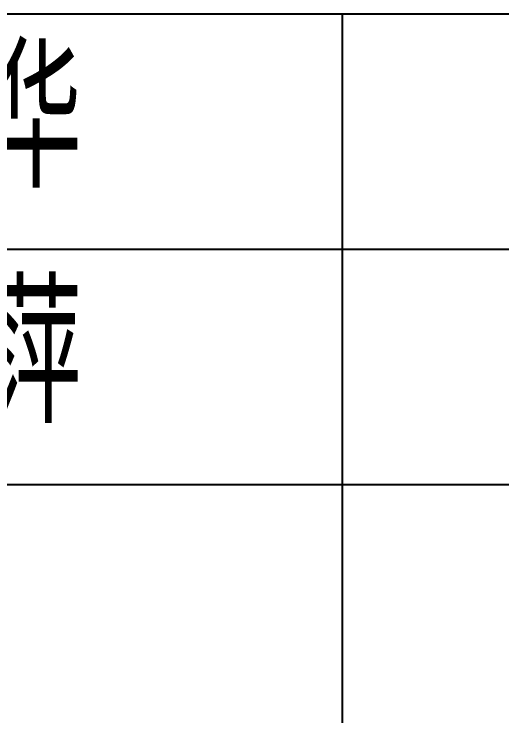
# Model space of a CAD drawing. Extents: x -2331248 to -1198620, y -977263 to -545844.
# Drawn here: x -1374548 to -1372996, y -763844 to -761608 of the extents above; entities that cross this region are included whole.
import ezdxf

# ---------------------------------------------------------------- set-up
doc = ezdxf.new("R2010")
doc.units = 0
doc.header["$LTSCALE"] = 1000
doc.header["$MEASUREMENT"] = 0
doc.layers.get('0').update_dxf_attribs({"linetype": 'CONTINUOUS'})
doc.layers.add('t图框', color=222, linetype='CONTINUOUS')
doc.styles.add('HZTXT', font='tssdeng.shx', dxfattribs={"width": 0.7, "bigfont": 'tssdchn.shx'})

# ---------------------------------------------------------------- blocks, each defined once
blk = doc.blocks.new('ASDDA')
at = {"layer": 't图框'}
for p, q in [((-273365.6, 3064018.5), (-295865.6, 3064018.5)), ((-291865.6, 3064018.5), (-291865.6, 3061618.5)), ((-283365.6, 3063418.5), (-295865.6, 3063418.5)), ((-283365.6, 3062818.5), (-295865.6, 3062818.5))]:
    blk.add_line(p, q, dxfattribs=at)
at = {"layer": 't图框', "style": 'HZTXT', "width": 0.7}
for s, p in [('陈国华', (-293226.3, 3063576.3)), ('施丽萍', (-293226.3, 3062976.3))]:
    blk.add_text(s, height=350.01, dxfattribs=at).set_placement(p)

msp = doc.modelspace()

# ---------------------------------------------------------------- block references
at = {"lineweight": -3, "xscale": 1.250016957928892, "yscale": 1.250016958278138, "zscale": 1.250016957604765}
msp.add_blockref('ASDDA', (-1008667.3, -4591683), dxfattribs=at)

doc.saveas('drawing.dxf')
